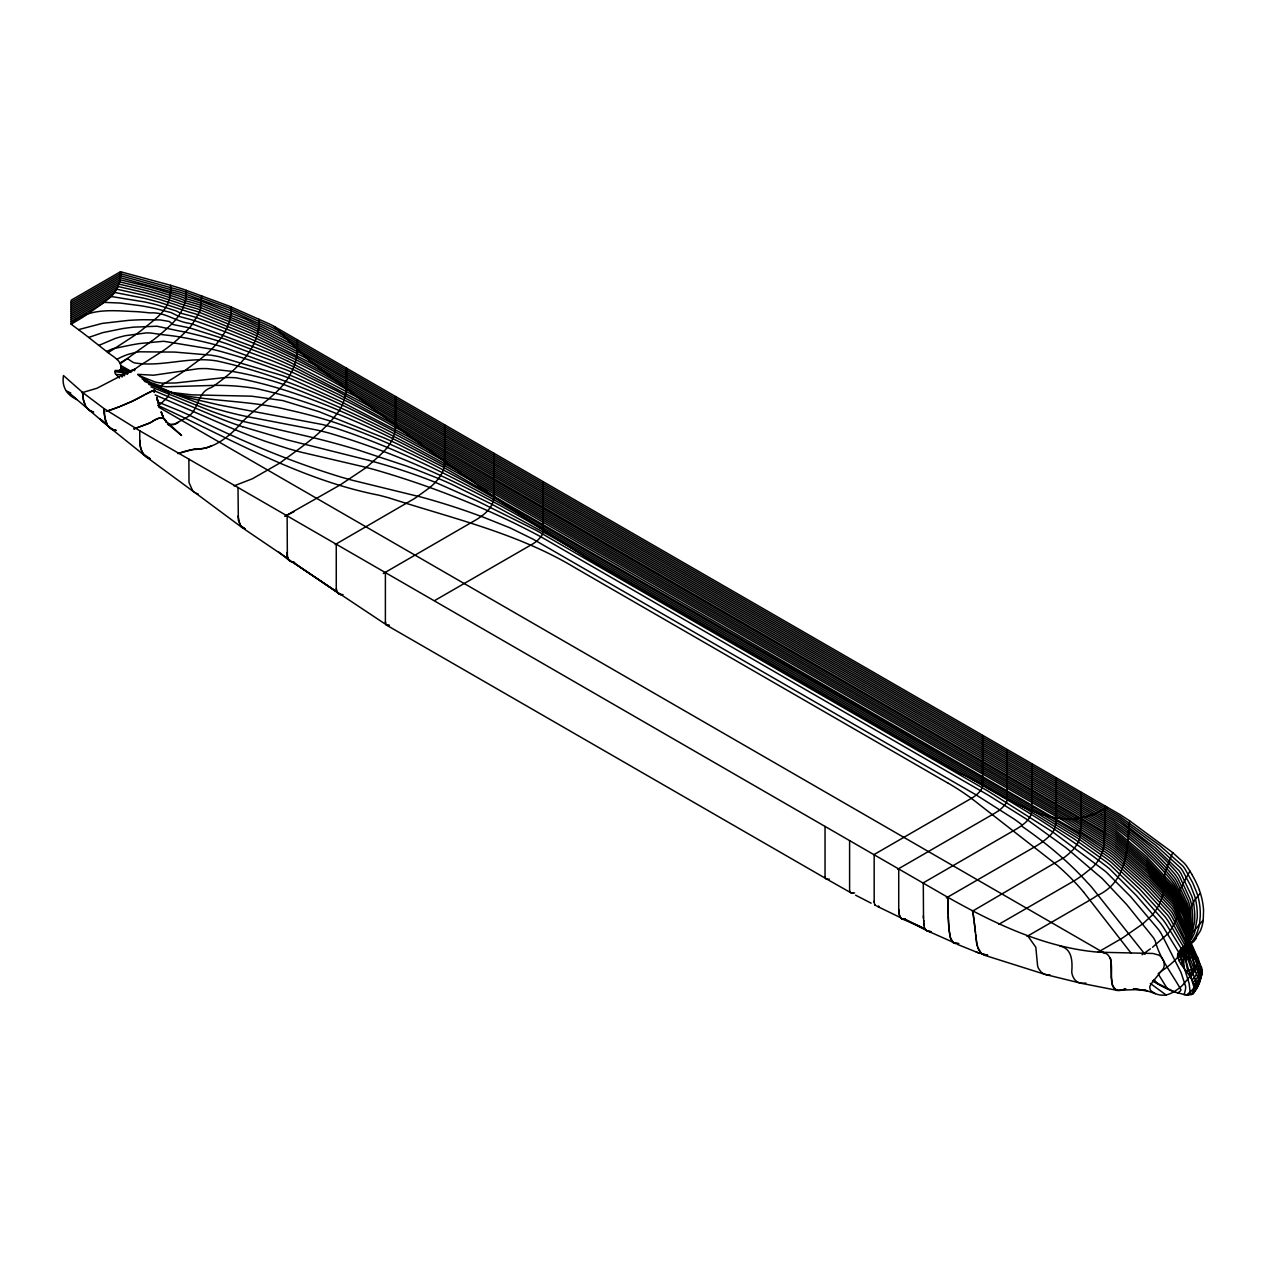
<?xml version="1.0" encoding="UTF-8"?>
<svg xmlns="http://www.w3.org/2000/svg" width="1267" height="1267" viewBox="0 0 1267 1267"><rect width="100%" height="100%" fill="white"/><g stroke="black" fill="none" stroke-linecap="round" stroke-linejoin="round"><path stroke-width="1.5" d="M119.621 370.55L119.811 370.471A9.059 5.226 60 0 0 120.777 368.618C122.123 361.285 114.141 357.31 109.31 353.541A75.972 43.854 60 0 1 105.905 350.943L85.19 334.71A97.052 56.033 60 0 1 82.83 332.92L71.158 324.209L71.158 300.2L120.476 271.724L170.665 285.313L170.633 290.206A32.261 18.625 -60 0 1 169.715 297.111C167.149 311.935 153.529 320.187 142.933 329.135A144.121 83.21 -60 0 1 132.956 336.515L112.62 349.771A151.169 87.28 -60 0 1 108.012 352.574M120.476 271.724C121.204 282.193 116.881 292.55 108.392 298.869A93.299 53.863 -60 0 1 100.045 305.315L84.905 315.863A147.463 85.142 -60 0 1 81.848 317.843L71.158 324.209M1080.276 833.227L475.679 483.218C406.58 443.719 334.536 405.868 256.346 388.589A138.673 80.074 0 0 0 214.709 385.374L166.341 386.768A31.216 18.023 0 0 1 159.056 385.469L150.821 382.539L139.734 376.347M170.665 285.313L181.735 288.718A74.658 43.11 0 0 1 184.333 289.62L229.359 306.171L269.412 323.94A76.115 43.933 0 0 1 274.496 326.617L1115.799 812.147A149.411 86.267 0 0 1 1120.82 815.077L1129.594 820.794C1127.187 849.365 1127.345 882.291 1096.557 895.896A103.577 59.802 -60 0 1 1090 900.061L1026.967 936.44M1080.735 826.733L1080.751 826.527A33.227 19.195 -60 0 0 1080.814 825.308L1080.878 792.176M1080.64 827.905L1080.213 834.209A34.32 19.813 -60 0 1 1080.165 834.969A19.734 11.387 -60 0 1 1079.912 837.044A13.003 7.507 -60 0 1 1079.357 839.277A13.731 7.919 -60 0 1 1078.407 841.763A13.604 7.855 -60 0 1 1076.918 844.551L1076.142 845.722A32.673 18.862 -60 0 1 1074.638 847.781L1073.973 848.637A16.661 9.629 -60 0 1 1072.737 850.062L1068.414 854.101A77.382 44.678 -60 0 1 1064.328 857.411L972.327 911.258M1179.419 951.612L1192.374 942.315A25.831 14.919 0 0 0 1193.815 941.096L1200.403 930.833A117.736 67.975 0 0 0 1203.238 920.08L1203.555 910.371A206.014 118.94 0 0 0 1200.926 894.993L1199.342 890.083M1175.554 992.283L1186.878 995.197L1192.88 993.898A10.69 6.177 60 0 0 1194.1 991.855C1198.788 973.816 1163.106 959.721 1185.516 945.277A36.854 21.27 0 0 0 1187.005 943.076L1190.711 928.268A257.534 148.682 0 0 0 1191.091 918.559L1190.537 910.72A153.877 88.848 0 0 0 1188.098 900.267L1178.183 879.14A105.288 60.784 0 0 0 1175.158 874.499C1157.531 853.831 1136.436 835.982 1113.915 820.858A129.313 74.658 0 0 0 1108.973 817.991L1105.362 816.043A89.419 51.63 0 0 1 1101.403 813.778M1128.343 832.261L1128.501 831.104M1193.815 984.966L1197.315 980.975A62.637 36.157 0 0 0 1200.609 975.02L1201.765 970.379A32.213 18.609 0 0 0 1201.639 967.624L1174.683 909.595A89.878 51.884 0 0 0 1172.624 906.38L1149.407 881.927L1114.39 850.965A136.139 78.602 0 0 0 1109.734 847.671L1067.938 821.317L444.717 461.489C393.118 431.635 339.334 405.234 283.444 384.424A232.368 134.159 0 0 0 232.273 371.405L207.059 368.602A68.434 39.499 0 0 0 198.286 368.729L153.529 375.222L137.707 374.335M1184.186 994.801L1185.484 989.321A42.381 24.469 0 0 0 1185.611 986.344L1180.971 972.327L1161.443 934.017A153.085 88.389 0 0 0 1158.735 929.82L1130.655 896.656L1106.582 872.393A134.508 77.651 0 0 0 1101.942 868.734L1052.798 832.039L988.292 791.273L536.289 530.382L476.962 500.845L435.31 482.331A445.271 257.074 0 0 0 368.966 460.412M1191.043 994.912L1193.926 989.606A20.399 11.783 0 0 0 1194.132 987.674L1191.439 978.853A245.956 141.999 0 0 1 1190.03 974.45L1183.837 954.019L1186.815 938.609A272.389 157.266 0 0 0 1187.749 930.485L1187.575 918.1A123.437 71.269 0 0 0 1184.978 907.774L1174.43 887.629A130.485 75.339 0 0 0 1172.086 884.065L1146.746 856.761L1115.483 830.123A117.736 67.975 0 0 0 1110.446 826.923L321.628 371.168L294.182 356.486L256.235 338.321A347.776 200.788 0 0 0 248.047 334.773L198.476 314.945A88.468 51.076 0 0 0 189.242 312.157L159.658 302.385A300.548 173.531 0 0 0 143.504 298.125L114.664 292.424L71.158 317.542M335.201 544.541L414.23 498.675A142.442 82.244 -60 0 0 416.352 497.282L427.169 489.49A128.062 73.945 -60 0 0 429.165 487.938L430.828 486.591A31.042 17.912 -60 0 0 435.088 482.616L436.608 480.858A33.75 19.48 -60 0 0 438.525 478.546A20.446 11.799 -60 0 0 440.71 475.363A22.046 12.733 -60 0 0 442.278 472.528A14.301 8.251 -60 0 0 443.387 469.962A17.263 9.962 -60 0 0 443.83 468.584L444.131 467.507L398.408 444.4A586.748 338.748 0 0 0 384.661 438.144L319.157 411.712L282.763 400.562L251.658 396.191L191.475 394.829L171.599 392.406A47.845 27.621 0 0 1 163.776 390.125L142.142 378.912M1181.335 964.266C1190.996 940.969 1180.591 912.398 1200.451 893.33M1203.27 920.08L1191.819 933.478A33.338 19.243 -60 0 0 1189.475 937.2A34.494 19.924 -60 0 0 1187.29 941.302L1182.079 952.832A10.294 5.939 0 0 1 1180.765 953.924L1178.88 955.049A13.905 8.03 0 0 0 1177.344 956.189M1199.406 973.579L1200.498 969.888A35.302 20.383 0 0 0 1200.641 967.117L1198.202 958.961L1175.142 907.394A88.437 51.06 0 0 0 1173.084 904.195L1149.818 879.757L1114.77 848.89A131.546 75.957 0 0 0 1110.082 845.643L1073.244 822.426L427.66 449.722C361.459 412.408 292.677 377.914 218.067 361.19A44.408 25.641 0 0 0 211.114 360.192C185.505 357.563 159.8 367.177 134.397 362.869A10.817 6.24 0 0 1 131.673 361.459L127.429 358.577L119.969 363.059M1129.594 820.794L1172.688 852.628L1164.864 872.773L1163.138 892.887A24.596 14.206 -60 0 1 1162.251 896.83L1159.669 903.514A31.39 18.118 -60 0 1 1151.64 915.708L1142.723 923.896L1122.958 937.675A114.283 65.979 -60 0 1 1119.822 939.56L1097.919 952.214M134.54 370.724L134.84 369.188L132.148 369.98L97.021 388.225L81.832 392.738M154.384 391.994L154.827 390.252L152.183 390.806L131.736 401.496M121.949 377.059L122.091 376.79A9.978 5.765 -60 0 0 122.867 375.222A6.177 3.563 -60 0 0 123.342 373.923A1.964 1.14 -60 0 0 123.422 372.973L123.184 372.625A13.826 7.982 -60 0 1 122.487 371.595L120.286 369.758M1185.025 946.164L1187.591 940.668L1189.365 931.118A259.561 149.854 0 0 0 1189.871 921.283L1189.143 911.416A147.716 85.285 0 0 0 1187.005 902.785L1177.075 881.721A111.068 64.126 0 0 0 1174.113 877.065C1156.882 856.302 1136.214 838.2 1113.978 822.948A125.591 72.504 0 0 0 1109.084 820.05L1105.315 817.991A123.026 71.031 0 0 1 1101.799 815.98L302.021 353.952L251.61 328.391A254.287 146.814 0 0 0 241.063 323.845L199.521 307.152A88.801 51.266 0 0 0 190.858 304.539L180.991 301.498A74.135 42.809 0 0 0 178.584 300.532L162.287 295.179A426.06 245.988 0 0 0 146.703 290.713L119.082 284.093L71.158 311.761M1172.688 852.628L1184.265 863.16A76.701 44.282 0 0 1 1186.672 866.105L1189.903 871.062L1179.45 890.622L1178.072 910.593A26.021 15.014 -60 0 1 1177.423 914.536L1176.695 917.245A29.299 16.914 -60 0 1 1170.312 930.421A28.064 16.202 -60 0 1 1167.731 933.89L1152.542 947.257M154.131 392.406L154.4 390.141L145.309 394.417M1178.31 952.895L1183.283 948.935L1189.301 940.906A72.615 41.922 0 0 0 1191.423 936.788L1194.543 921.853A236.676 136.646 0 0 0 1194.654 912.446L1193.894 904.907A159.547 92.111 0 0 0 1191.772 896.26L1181.082 873.723A88.405 51.044 0 0 0 1178.817 870.429L1155.124 847.686L1120.139 820.699A131.356 75.83 0 0 0 1116.005 818.149L287.815 340.094A311.745 179.977 0 0 0 278.978 335.201L245.244 318.904L203.322 302.037A177.744 102.611 0 0 0 193.994 298.901L186.534 296.621A29.204 16.867 0 0 1 184.919 296.066L182.812 295.243A83.638 48.289 0 0 0 179.676 294.087L120.191 277.663L71.158 305.981M1183.774 948.397L1186.371 943.313L1188.303 933.779A260.258 150.25 0 0 0 1188.969 923.801L1188.351 913.792A140.289 80.993 0 0 0 1185.674 903.561L1175.538 883.099A116.77 67.42 0 0 0 1173.226 879.52C1156.676 859.089 1136.737 841.288 1115.435 825.941A123.723 71.427 0 0 0 1109.163 822.109L1105.267 819.939A153.133 88.405 0 0 1 1102.797 818.53L306.139 358.323A98.953 57.126 0 0 0 303.858 357.025L253.226 331.606A279.437 161.337 0 0 0 242.203 326.87L198.951 309.417A83.131 47.988 0 0 0 190.24 306.836L180.326 303.811A67.42 38.929 0 0 0 177.95 302.829L161.669 297.444A391.804 226.207 0 0 0 146.022 292.994L118.227 286.516L71.158 313.693M1177.835 993.075L1180.369 990.905A4.989 2.882 0 0 0 1180.987 989.923C1172.418 974.07 1159.97 959.198 1155.219 940.922A96.086 55.479 0 0 0 1153.508 937.802L1126.791 904.654L1102.322 878.633A152.816 88.231 0 0 0 1097.586 874.642L1070.948 851.852A295.1 170.364 0 0 0 1065.737 847.56L1026.349 819.084L988.133 795.074L540.851 536.78C488.159 508.4 432.047 486.227 374.573 469.645A370.233 213.759 0 0 0 361.919 466.383L300.77 452.097A307.327 177.428 0 0 1 288.005 448.566L267.638 442.072A459.082 265.041 0 0 1 222.802 424.35L155.16 394.94M1185.405 947.368L1191.772 938.483A90.575 52.295 0 0 0 1194.654 932.385L1197.22 918.179A214.867 124.055 0 0 0 1196.872 907.156L1196.048 901.708A165.486 95.548 0 0 0 1194.797 896.513L1190.679 885.776L1182.665 870.872A84.699 48.906 0 0 0 1180.29 867.642L1155.884 845.342L1120.234 818.72A142.189 82.086 0 0 0 1116.069 816.186L283.222 335.517A236.723 136.678 0 0 0 273.007 329.974L231.291 310.874L186.756 294.577A42.809 24.706 0 0 1 185.14 293.992L183.588 293.406A86.394 49.888 0 0 0 180.769 292.392L120.333 275.668L71.158 304.064M1182.269 949.395L1185.516 945.451M1193.783 992.647L1195.462 990.541A52.359 30.234 0 0 0 1198.234 985.251L1199.057 980.975A24.073 13.889 0 0 0 1198.82 979.122L1195.288 971.488A144.739 83.574 0 0 1 1193.894 968.4L1186.023 947.922A290.016 167.434 0 0 0 1183.901 943.282L1170.027 918.559A137.913 79.631 0 0 0 1167.762 915.249L1143.784 889.117L1112.03 859.739A171.346 98.921 0 0 0 1107.516 856.334L1079.896 837.044L1043.707 815.029L506.626 504.931C451.654 473.304 395.383 443.086 335.185 422.64A331.194 191.206 0 0 0 288.005 409.843C251.753 400.736 213.996 401.734 177.523 394.275A70.303 40.592 0 0 1 169.826 392.01L144.454 381.319M1188.335 995.276L1189.84 993.803A6.525 3.769 0 0 0 1190.283 993.17L1189.111 983.414L1180.765 956.728A201.865 116.548 0 0 0 1178.611 952.135L1163.787 927.935A210.48 121.521 0 0 0 1160.62 923.421L1136.23 895.373L1109.48 868.782A142.047 82.007 0 0 0 1104.856 865.123C1066.64 835.872 1025.937 810.056 984.063 786.364L551.097 536.353L492.055 504.361L452.081 484.501A456.627 263.631 0 0 0 438.525 478.546L416.922 469.93A619.5 357.674 0 0 0 405.63 465.765L358.799 450.213A565.668 326.585 0 0 0 308.435 436.545L242.868 421.325A255.174 147.32 0 0 1 210.876 411.031L150.979 386.847M1194.306 991.016L1196.84 987.896A56.92 32.863 0 0 0 1199.501 982.859L1200.562 977.506A25.419 14.681 0 0 0 1200.292 975.59L1196.935 968.606A173.943 100.426 0 0 1 1195.43 965.597L1184.645 940.922L1172.023 916.88A120.492 69.558 0 0 0 1169.124 912.541L1144.845 886.583L1112.695 857.379A167.006 96.419 0 0 0 1108.15 853.99L1080.165 834.969L1050.66 817.104L444.099 467.634M1194.448 989.179L1197.822 985.061A60.943 35.191 0 0 0 1200.498 979.771L1201.464 975.733A7.903 4.561 -60 0 0 1201.829 973.594L1201.955 972.153A29.806 17.215 0 0 0 1201.654 969.477L1174.002 911.892A95.405 55.083 0 0 0 1171.959 908.692L1148.868 884.192L1113.931 853.055A141.635 81.769 0 0 0 1109.322 849.729L1062.364 820.018L460.143 472.322C389.444 432.886 315.99 392.976 235.836 377.788A65.504 37.82 0 0 0 225.003 377.55L175.638 382.967L162.952 383.157A33.94 19.591 0 0 1 155.033 382L138.23 375.254M1190.616 977.332L1195.335 970.126L1193.419 961.51A159.785 92.253 0 0 1 1192.326 957.203L1188.066 933.256A214.139 123.628 0 0 0 1186.656 928.22L1175.428 903.371A106.539 61.513 0 0 0 1172.545 899.016L1147.902 873.216L1115.039 844.646A131.847 76.115 0 0 0 1111.412 842.143L1080.862 823.012L408.417 434.755C349.296 400.831 288.021 369.869 222.01 351.798A128.49 74.183 0 0 0 211.637 349.185L163.744 341.266L139.37 343.563A352.574 203.559 0 0 0 131.911 344.846L112.684 348.758L106.571 351.466M1194.274 987.151L1197.806 983.018A62.875 36.3 0 0 0 1200.989 976.841L1201.829 973.594A5.416 3.12 -60 0 0 1201.575 971.821M1193.071 982.606L1195.082 980.468A57.965 33.465 0 0 0 1199.39 973.579M180.405 336.879L178.172 338.907A113.602 65.583 -60 0 1 162.73 351.022L146.956 361.111A166.405 96.07 -60 0 1 141.587 364.358L130.137 372.466M1180.654 950.424L1187.242 943.155A53.087 30.646 0 0 0 1188.779 940.573L1192.421 925.195A249.33 143.947 0 0 0 1192.675 915.613L1192.041 907.916A155.572 89.814 0 0 0 1190.046 899.158L1179.609 876.511A92.539 53.436 0 0 0 1177.439 873.169C1161 853.641 1140.506 837.772 1120.028 822.695A124.309 71.776 0 0 0 1114.659 819.369L290.618 343.642L251.42 323.798L201.643 303.478A132.908 76.733 0 0 0 191.697 300.295L186.217 298.727A22.632 13.066 0 0 1 184.602 298.173L182.511 297.349A82.181 47.449 0 0 0 179.423 296.161L157.187 289.193A501.811 289.715 0 0 0 147.479 286.469L119.969 279.722L71.158 307.913M1188.763 974.339L1192.199 970.839A7.618 4.403 0 0 0 1192.453 969.778L1190.457 964.504A68.291 39.435 0 0 1 1189.317 960.909L1187.559 927.745A112.589 64.997 0 0 0 1186.53 922.534L1183.014 913.396L1174.699 898.509A128.062 73.929 0 0 0 1171.611 893.964L1145.701 866.786L1115.435 840.559A120.08 69.321 0 0 0 1111.777 838.089L1080.878 819.147L378.881 413.866L336.452 390.743L296.035 370.883A445.857 257.407 0 0 0 271.534 360.509L228.329 344.339A257.803 148.841 0 0 0 218.858 341.171A296.842 171.378 0 0 0 199.442 335.533L187.183 332.524A105.604 60.974 0 0 0 178.98 330.956L156.981 326.221L133.748 327.139A152.832 88.231 0 0 0 122.281 328.644L102.611 332.667L88.864 337.386M1177.55 954.384L1181.319 951.834A12.575 7.254 0 0 0 1182.76 950.614L1185.374 945.816L1187.464 936.281A264.185 152.531 0 0 0 1188.24 928.252L1187.86 916.009A131.245 75.767 0 0 0 1185.215 905.731L1174.873 885.427A123.976 71.57 0 0 0 1172.545 881.848C1156.138 861.465 1136.531 843.521 1115.467 828.032A119.462 68.972 0 0 0 1110.367 824.833L311.27 363.265L254.778 334.931A305.664 176.477 0 0 0 245.054 330.719L198.111 311.825A83.369 48.13 0 0 0 189.369 309.275L179.534 306.202A56.255 32.483 0 0 0 177.174 305.22L160.83 299.836A350.215 202.197 0 0 0 145.024 295.449L116.865 289.224L71.158 315.61M1160.144 972.027C1176.473 961.368 1192.231 945.42 1187.417 923.976A108.487 62.637 0 0 0 1184.962 913.665L1173.971 893.678A137.707 79.504 0 0 0 1171.579 890.163L1146.002 862.811L1115.546 836.41A117.736 67.975 0 0 0 1110.652 833.195L356.217 396.84A120.951 69.828 0 0 0 354.301 395.716L288.147 361.317M1158.196 973.547L1159.178 972.803M1145.051 954.384L1091.394 886.837A285.265 164.694 0 0 0 1087.308 882.481C1068.049 861.037 1043.818 841.256 1021.297 825.862A85.538 49.381 -60 0 1 1016.72 828.84L922.851 883.099M1150.436 948.809L1142.105 954.748M998.776 810.579L1000.059 809.613A20.7 11.941 -60 0 0 1004.604 805.068M151.28 341.393L138.246 350.531A126.621 73.106 -60 0 0 135.252 352.764L120.286 363.677M493.845 453.269L493.845 495.967A27.557 15.917 -60 0 1 493.592 499.626A8.758 5.052 -60 0 1 493.101 501.859A13.953 8.045 -60 0 1 492.071 504.377A15.838 9.154 -60 0 1 490.377 507.259A17.152 9.898 -60 0 1 487.637 510.775A30.978 17.896 -60 0 1 481.286 516.303L479.449 517.649A112.24 64.807 -60 0 1 476.012 519.85L383.283 573.508M158.264 405.598L161.305 403.27A27.225 15.727 -60 0 0 163.902 400.705C180.643 387.053 147.954 392.469 164.758 383.315C174.608 377.598 184.158 371.389 193.186 364.421C212.191 351.038 231.861 332.049 231.354 306.994M1186.324 995.149L1190.663 991.602A27.842 16.075 -60 0 0 1192.073 990.097L1194.132 987.674A59.121 34.13 -60 0 0 1196.872 984.174A28.698 16.566 -60 0 0 1199.057 980.991A14.586 8.426 -60 0 0 1200.562 978.187A10.453 6.034 -60 0 0 1201.464 975.733L1201.512 974.339A27.399 15.822 0 0 0 1201.211 972.375L1173.131 914.331A105.129 60.705 0 0 0 1171.072 911.131L1148.171 886.536L1113.376 855.193A151.47 87.455 0 0 0 1108.799 851.836L1080.292 832.973M1152.542 980.737L1174.034 991.728L1179.023 988.355A31.723 18.324 -60 0 0 1182.697 985.077L1189.032 977.554A62.162 35.888 -60 0 0 1191.851 973.499L1196.682 965.185L1198.36 959.737A4.118 2.376 -60 0 0 1197.695 957.868L1186.07 956.997L1183.378 953.291A175.765 101.471 0 0 0 1181.272 948.65L1166.369 924.53A194.817 112.478 0 0 0 1163.185 920.016L1138.399 892.19L1110.019 864.838A155.144 89.561 0 0 0 1105.584 861.402L1074.099 838.849L1025.225 808.203L537.129 526.407C471.625 488.001 402.637 454.837 329.689 433.235A235.678 136.06 0 0 0 316.528 429.956L247.556 416.7A275.968 159.325 0 0 1 202.356 404.537L148.714 384.329M71.158 302.132L120.413 273.688L180.848 290.396A86.821 50.126 0 0 1 184.253 291.6L185.283 291.98A73.755 42.587 0 0 0 186.898 292.566L229.406 308.103L269.57 326.142A154.827 89.387 0 0 1 278.803 331.02L1116.148 814.269A154.305 89.086 0 0 1 1120.329 816.772L1159.4 845.184L1182.713 865.915A80.55 46.499 0 0 1 1184.993 868.972L1192.69 882.766L1197.03 893.346A177.475 102.469 0 0 1 1198.455 898.351L1198.835 900.077A199.727 115.313 0 0 1 1200.261 915.867L1199.691 922.614A138.277 79.837 0 0 1 1195.399 936.661L1189.792 944.96A4.846 2.803 0 0 1 1188.953 945.404L1187.844 945.831A6.303 3.643 0 0 0 1186.91 946.306M71.158 309.829L119.621 281.86L147.162 288.543A460.903 266.102 0 0 1 162.73 292.994L179.059 298.315A77.271 44.614 0 0 1 181.482 299.265L184.19 300.342A18.767 10.833 0 0 0 185.806 300.881L190.383 302.132A109.881 63.445 0 0 1 201.421 305.537L252.545 326.538L294.989 348.108L1097.681 811.513A69.606 40.18 0 0 1 1099.012 812.305L1101.403 813.778M71.158 319.458L111.005 296.462L144.771 301.974A249.346 143.963 0 0 1 157.979 305.173L175.844 310.811A27.462 15.853 0 0 1 177.792 311.745L179.55 312.696A9.598 5.543 0 0 0 181.007 313.266L188.751 315.325A97.068 56.033 0 0 1 196.923 317.764C244.452 335.248 291.188 355.235 334.995 380.813L1110.525 828.998A117.055 67.579 0 0 1 1115.498 832.213L1146.429 858.82L1171.801 886.171A135.205 78.063 0 0 1 1174.161 889.719L1184.883 909.769A116.231 67.103 0 0 1 1187.179 918.211L1186.672 938.736A336.816 194.469 0 0 1 1184.898 948.175L1182.539 956.189L1180.163 959.848A27.209 15.711 0 0 0 1179.244 961.146M71.158 321.39L104.116 302.37L120.238 303.051L140.748 305.727A206.22 119.066 0 0 1 155.223 308.499L171.108 312.601L177.586 315.784A6.81 3.928 0 0 0 178.9 316.402L187.817 318.793A106.095 61.244 0 0 1 196.591 321.359C248.459 339.477 298.996 361.57 346.461 389.349L1110.589 831.089A117.118 67.61 0 0 1 1115.53 834.304L1146.192 860.831L1171.642 888.183A137.739 79.52 0 0 1 1174.018 891.73L1184.898 911.717A110.989 64.079 0 0 1 1187.147 920.159L1187.195 934.523A291.172 168.115 0 0 1 1185.975 942.664L1182.903 953.307L1179.165 957.282A14.523 8.378 0 0 0 1177.882 958.422M71.158 323.323C89.545 307.01 114.679 310.874 137.121 311.682A193.708 111.844 0 0 1 150.06 312.933C164.884 311.793 175.432 321.39 189.258 323.338A99.459 57.427 0 0 1 194.168 324.685L268.509 352.495A477.96 275.953 0 0 1 288.147 361.333M167.83 424.144L173.737 424.445L184.839 418.617A35.349 20.399 -60 0 0 186.867 417.35C199.315 410.714 196.638 392.041 211.161 387.623A51.963 29.996 -60 0 0 214.06 385.754C235.915 370.091 260.068 348.631 259.165 319.3M177.839 453.57L191.951 449.737A92.317 53.309 -60 0 1 194.611 449.373C213.474 449.452 229.644 436.529 241.443 422.83A99.032 57.173 -60 0 1 248.807 415.544C263.488 402.098 281.686 391.44 290.982 373.1A33.623 19.417 -60 0 0 292.994 368.887L293.58 367.462A38.643 22.315 -60 0 0 297.302 349.296L297.333 339.809M294.055 511.567L284.822 516.35L340.395 484.802L364.706 468.568A77.287 44.614 -60 0 0 368.792 465.322C378.944 455.787 391.867 446.871 394.75 432.332A29.521 17.041 -60 0 0 395.589 425.11L395.589 396.539M434.977 600.384L531.301 544.778A39.974 23.075 -60 0 0 536.622 541.231A23.392 13.509 -60 0 0 540.851 536.765L541.722 535.64A3.263 1.885 -60 0 0 542.387 534.294L542.545 533.692A13.969 8.061 -60 0 0 542.957 530.081L542.973 481.634M874.278 854.417L971.409 798.337A33.449 19.306 -60 0 0 976.255 794.995L1014.233 819.131A275.462 159.04 0 0 1 1022.311 825.118M897.701 869.257L994.421 813.398A67.088 38.739 -60 0 0 998.776 810.595M946.306 897.923L1036.327 845.928A76.495 44.171 -60 0 0 1042.488 841.858A59.961 34.621 -60 0 0 1049.504 836.014L1050.945 834.525A9.344 5.385 -60 0 0 1052.687 832.229L1052.798 832.039A17.469 10.088 -60 0 0 1054.35 829.236A9.74 5.622 -60 0 0 1055.173 826.813A20.129 11.625 -60 0 0 1055.348 826.068L1055.759 824.152A17.342 10.009 -60 0 0 1055.965 822.837L1056.14 821.333A30.994 17.896 -60 0 0 1056.33 818.434L1056.314 778.001M998.681 924.403L1073.767 881.056A108.883 62.859 -60 0 0 1088.274 870.651C1097.824 864.221 1103.81 853.483 1104.08 841.937A166.975 96.403 -60 0 0 1104.365 838.722L1105.442 806.366M143.725 395.32L138.736 398.028A168.559 97.321 -60 0 1 132.116 401.306L121.901 405.709M99.174 345.273L115.154 338.479A94.756 54.703 0 0 1 125.385 335.676L146.529 332.888A33.829 19.528 0 0 1 150.979 333.063L159.262 334.187A59.771 34.51 0 0 0 162.334 334.646L169.889 335.517A125.433 72.425 0 0 1 178.489 336.721L188.292 338.511A283.729 163.807 0 0 1 206.806 342.581L213.6 344.307A162.113 93.6 0 0 1 223.689 347.253L285.154 369.41A356.154 205.618 0 0 1 294.768 373.448L338.432 394.417L392.517 423.653L1080.878 821.064L1111.602 840.116A126.272 72.9 0 0 1 1115.261 842.587L1148.092 871.189L1172.529 897.099A119.415 68.941 0 0 1 1174.747 900.425L1182.887 915.392L1186.878 926.177A131.024 75.64 0 0 1 1187.892 931.419L1186.276 963.173A98.858 57.078 0 0 0 1187.147 968.036L1187.702 970.823L1186.514 971.045M178.568 422.244C175.796 425.221 166.642 425.332 167.418 423.764M211.526 445.762L206.173 447.995L198.666 449.041M1186.324 970.902L1193.435 969.398A26.29 15.172 -60 0 1 1194.512 969.477L1199.643 970.3L1201.559 971.821M131.546 401.576L119.209 406.802M120.286 406.374L121.094 406.042M119.462 406.691L118.354 407.135M118.86 406.929L113.064 409.162A116.833 67.452 -60 0 1 106.808 411.189M118.195 407.198L106.238 411.332M138.578 427.185L133.827 428.959M139.322 426.916L149.348 423.115A52.026 30.044 -60 0 0 151.486 422.054C155.999 418.934 164.076 414.357 166.325 422.386M78.681 329.594L102.152 323.418L128.426 320.393A192.489 111.132 0 0 1 142.823 319.727L160.149 319.918L168.891 321.406A5.401 3.12 0 0 1 170.348 322.372L173.326 324.605L185.996 327.171A88.611 51.155 0 0 1 191.127 328.359L225.098 339.176L272.738 357.563A485.625 280.371 0 0 1 293.801 366.892L363.122 402.827L1111.888 836.046A116.311 67.151 0 0 1 1115.562 838.516L1145.827 864.791L1171.579 892.079A134.571 77.699 0 0 1 1173.986 895.579L1185.564 917.181A108.978 62.922 0 0 1 1187.48 925.86L1187.29 937.976L1183.916 960.94A92.839 53.594 0 0 0 1183.837 963.506L1183.885 965.707A101.281 58.472 0 0 1 1183.853 967.655M134.191 428.832L147.162 424.049A56.904 32.847 -60 0 0 151.486 422.069C155.936 418.807 164.029 414.562 166.262 422.275M1125.492 988.989L1120.947 990.271A20.098 11.609 -60 0 1 1115.863 990.065L1112.6 985.536L1111.349 977.411M1125.745 988.909C1097.032 998.38 1125.46 950.25 1098.505 952.198C1044.341 947.605 994.611 923.58 947.859 897.337L139.75 430.78L104.242 408.75L82.909 392.691L63.477 375.555C61.703 386.308 66.296 394.797 76.764 399.517L66.438 390.838M233.952 485.894L252.466 478.736L279.912 463.009C300.992 447.251 324.114 432.253 339.382 410.397A34.13 19.702 -60 0 0 343.23 402.969L346.334 391.661L346.461 368.174M1085.882 983.049L1082.097 983.335A29.093 16.788 -60 0 1 1073.149 977.031L1072.405 975.178A26.021 15.014 -60 0 1 1071.739 971.979C1072.5 961.796 1072.42 948.635 1059.909 946.101M905.208 919.161L902.516 919.066A8.22 4.751 -60 0 0 903.308 919.288L904.1 919.304A18.403 10.627 -60 0 0 905.034 919.193M987.674 955.16L981.577 953.877L978.583 949.632L976.762 943.519L977.411 946.322M958.834 943.503L955.556 943.519A15.996 9.233 -60 0 1 953.418 942.727L950.583 938.324L949.126 930.311M1121.612 990.129L1138.621 989.543L1133.236 988.973L1145.067 990.256L1139.16 989.622M194.611 449.373L197.715 449.12M987.199 955.207L981.45 953.782L977.681 947.225M342.676 594.571L342.423 594.587M958.2 943.582L953.433 942.711A15.093 8.711 -60 0 1 952.309 941.698L950.298 937.406L949.078 929.93M1049.995 974.893L1049.044 974.941A31.39 18.118 -60 0 1 1041.031 971.995L1038.449 968.305A24.596 14.206 -60 0 1 1037.546 965.406L1035.82 947.273L1027.996 936.17M878.855 906.428A16.455 9.502 -60 0 1 878.49 906.428L878.918 906.412M925.702 929.804L925.496 929.566A13.208 7.618 -60 0 1 924.815 928.505A13.525 7.808 -60 0 0 925.781 929.867L925.702 929.804A13.604 7.855 -60 0 0 927.254 930.96L930.992 931.657M853.008 893.077L852.739 893.077A21.491 12.401 -60 0 0 853.008 893.077A19.559 11.292 -60 0 0 853.483 893.077A18.989 10.96 -60 0 0 854.607 892.934M117.467 371.231L119.32 371.215A6.478 3.738 0 0 1 120.444 371.263L128.363 373.211M878.49 906.428L878.158 906.412M287.72 557.797A9.17 5.29 -60 0 1 287.53 557.227L287.514 557.132A13.446 7.76 -60 0 1 287.356 556.197A13.414 7.745 -60 0 0 287.482 557.037L287.53 557.227A9.471 5.464 -60 0 0 287.736 557.813L287.989 558.43A19.765 11.403 -60 0 0 288.258 559.016L290.016 561.043A23.202 13.399 -60 0 0 291.141 561.709A20.605 11.894 -60 0 0 292.408 562.184L292.614 562.247A20.668 11.926 -60 0 0 293.326 562.374L294.625 562.485M1098.505 952.198L1152.891 953.465L1158.608 955.017A34.288 19.797 -60 0 1 1161.427 957.234L1163.771 961.083L1164.278 965.011A7.618 4.403 -60 0 1 1163.312 968.622L1153.208 981.181A25.451 14.697 -60 0 0 1152.384 982.163L1150.103 985.821A3.959 2.281 -60 0 0 1149.755 987.136L1150.246 989.86L1152.622 992.33M294.435 562.469L293.326 562.374M116.437 374.494L119.019 374.62A12.211 7.048 0 0 1 121.379 374.905L124.689 375.713M115.123 371.817L118.132 372.07A21.761 12.559 0 0 1 123.406 372.989L127.508 374.288M851.915 893.029L852.58 893.077A26.892 15.521 -60 0 1 852.184 893.045A23.218 13.399 -60 0 1 851.852 893.013A12.813 7.396 -60 0 1 851.551 892.982M387.1 625.264L388.478 625.328A24.897 14.38 -60 0 0 389.333 625.28A24.817 14.333 -60 0 1 388.478 625.328A25.403 14.666 -60 0 1 387.908 625.328A25.007 14.444 -60 0 1 387.512 625.312A16.978 9.803 -60 0 1 387.179 625.28A9.012 5.195 -60 0 1 386.894 625.233A4.83 2.787 -60 0 1 386.435 625.074A3.025 1.742 -60 0 1 386.118 624.789M1139.698 989.67L1147.538 991.222M238.006 487.51L238.354 520.23L240.92 526.47L245.275 528.83M1081.052 983.224L1117.066 990.351M927.381 931.007L930.073 931.625A16.455 9.502 -60 0 0 930.659 931.657M928.616 931.388L956.221 943.614M244.943 528.782L240.096 525.267L238.006 516.081M1045.671 974.561L1080.561 983.129M417.825 496.284L353.081 480.446A353.208 203.924 0 0 1 340.76 477.01C289.367 461.299 239.685 440.282 191.634 416.305A329.879 190.446 0 0 0 179.93 410.967L158.058 402.051M368.982 460.38L287.071 439.855L242.52 426.71M340.142 594.381L340.538 594.476A15.838 9.138 -60 0 0 341.789 594.603A15.869 9.17 -60 0 1 340.538 594.476A15.046 8.679 -60 0 1 339.984 594.334L293.105 562.342L337.117 592.069A14.349 8.283 -60 0 0 337.592 592.798L339.984 594.334L338.131 593.368M70.746 393.008L67.373 391.582L90.052 410.651A38.596 22.283 -60 0 0 93.631 412.108M198.254 494.035L195.973 493.196A34.478 19.908 -60 0 1 192.679 490.82L189.005 482.489L188.878 459.145M120.587 369.188L129.677 371.516A24.833 14.333 0 0 1 130.644 371.817M983.366 954.89L1045.101 974.402M150.171 458.733L143.519 454.093A38.643 22.315 -60 0 1 139.782 440.235L139.75 430.78M1176.077 992.473L1174.034 991.728M1144.529 989.875L1155.266 993.724M1175.428 992.235L1174.921 992.061A131.689 76.02 60 0 1 1157.832 984.016M153.45 390.41L214.281 416.13A335.612 193.772 0 0 0 242.52 426.726M481.286 516.366L510.221 527.943L533.486 539.394L976.255 794.979M129.377 372.403C124.419 369.204 119.668 370.819 115.123 370.439L115.123 373.496L119.541 378.057M957.694 944.501L979.914 953.465M976.113 951.913L979.248 953.196M901.756 918.686L925.021 928.869L904.781 919.24L927.967 931.213M876.685 906.063L900.457 917.593M157.837 405.392C230.151 438.461 300.105 479.829 379.023 495.223A382.159 220.632 0 0 1 389.175 497.947C452.208 518.361 518.266 533.344 575.487 568.044L948.318 783.307M143.583 379.957L173.737 393.372A144.66 83.511 0 0 0 185.014 397.014L219.159 404.965L322.531 424.556A216.562 125.037 0 0 1 335.375 428.056C398.567 448.819 458.211 479.116 515.796 512.153L1034.569 811.672L1077.853 838.295L1106.725 858.788A166.848 96.324 0 0 1 1111.191 862.209L1140.015 889.339L1165.212 916.928A164.393 94.914 0 0 1 1168.38 921.442L1182.855 945.816A206.901 119.446 0 0 1 1184.946 950.472L1192.516 972.502A161.162 93.045 0 0 0 1193.72 975.527L1196.824 983.588L1195.478 989.717A52.406 30.25 0 0 1 1192.77 993.977M855.621 895.199L871.142 903.181M851.281 892.918A5.131 2.962 -60 0 1 850.838 892.728L826.322 878.839A5.416 3.12 -60 0 1 824.96 876.669M120.872 365.498L130.897 371.294M158.676 407.135L1104.951 953.465M1152.685 981.022L1157.832 984L1154.015 979.613M386.53 625.122L826.607 878.965M336.262 544.24L336.262 586.938A26.971 15.568 -60 0 0 336.325 588.522A31.137 17.976 -60 0 0 336.42 589.567L336.436 589.678A20.7 11.957 -60 0 0 336.515 590.327A8.917 5.147 -60 0 0 337.006 591.974L385.96 624.536M110.926 428.42L100.156 419.108L110.926 428.42A39.245 22.663 -60 0 0 114.885 430.099L116.231 430.432A56.286 32.499 -60 0 1 110.799 428.658M290.016 561.043L289.921 560.964A19.718 11.387 -60 0 1 289.573 560.695L288.48 559.396L337.038 591.942M146.053 456.706L193.803 491.834M1150.341 983.43L1166.052 994.959A35.967 20.763 -60 0 0 1174.034 991.681M195.261 492.815L242.44 527.832L283.586 555.738M109.912 427.66L145.151 455.962M278.597 551.905L288.971 560.093M167.941 424.223L181.593 435.452L165.09 420.343M88.88 409.859L109.168 426.995M1055.253 863.73L970.902 797.972A318.239 183.731 0 0 0 948.381 783.275M284.457 556.261L289.114 560.252M101.186 419.741L110.023 427.755M87.993 409.114L85.412 405.82A36.331 20.969 -60 0 0 93.014 411.886M274.496 326.617L303.89 355.33A287.799 166.151 60 0 0 312.49 362.869C403.049 431.382 493.877 500.275 590.485 560.172L958.058 772.395C1003.036 792.16 1053.099 839.292 1104.048 809.011A203.623 117.562 60 0 0 1107.39 807.491M1131.162 953.259L1083.586 892.047M1158.751 974.83L1167.493 989.02M1189.903 871.062L1191.914 874.468M288.369 559.222L288.258 559.016A25.308 14.602 -60 0 1 287.815 558.034L287.799 557.971M85.364 405.725L83.384 399.818L82.909 392.691L83.384 399.818L85.38 405.757M849.603 840.623L849.603 889.339A7.745 4.466 -60 0 0 849.666 890.163A9.534 5.496 -60 0 0 850.046 891.651L850.331 892.206A4.957 2.851 -60 0 0 850.569 892.506A4.197 2.423 -60 0 0 850.838 892.728M874.816 904.59L875.054 904.986A5.211 3.009 -60 0 0 875.339 905.272L875.655 905.493A7.618 4.403 -60 0 1 875.339 905.272A5.226 3.025 -60 0 1 875.054 904.986L874.816 904.59A8.331 4.815 -60 0 1 874.594 904.036A11.593 6.683 -60 0 1 874.436 903.482A13.589 7.84 -60 0 1 874.246 902.389A12.1 6.984 -60 0 1 874.182 901.534L874.167 854.797M162.699 415.687L161.289 412.266L163.665 418.443L161.147 411.791M899.412 914.932L899.633 915.74A23.962 13.842 -60 0 0 899.792 916.231L900.013 916.785A9.898 5.717 -60 0 0 900.235 917.245A8.299 4.799 -60 0 0 900.726 917.91A12.227 7.064 -60 0 0 901.423 918.464A20.098 11.609 -60 0 0 901.914 918.765L902.072 918.86A21.507 12.417 -60 0 1 901.423 918.48A12.258 7.079 -60 0 1 900.726 917.91M899.823 916.326L899.808 916.294A24.833 14.333 -60 0 1 899.602 915.629L899.491 915.265M156.791 397.648L157.742 400.99M157.726 400.895L156.791 397.505L158.597 404.189L156.76 397.426M385.865 624.33A7.919 4.577 -60 0 1 385.722 623.839A12.037 6.953 -60 0 1 385.596 623.269L385.516 622.857A16.328 9.423 -60 0 1 385.421 621.954A14.507 8.378 -60 0 1 385.39 621.052L385.39 572.605M973.943 920.349L972.85 911.29L975.099 928.774M974.196 922.059L976.746 943.44L975.59 934.381M336.452 589.899L336.436 589.788A30.582 17.659 -60 0 1 336.325 588.522M975.099 928.885L975.432 932.544M948.999 929.186L948.761 926.415M948.999 929.139L948.128 913.982M923.643 919.81L923.881 923.025M923.691 920.38L923.786 921.41M923.58 919.082L923.5 918.242M923.295 883.162L923.516 918.385M923.453 917.498L923.437 917.451A29.157 16.835 -60 0 1 923.39 916.738L923.358 915.867M948.698 925.654L948.524 923.025M948.492 922.328L948.381 920.285M923.912 923.548L924.007 925.116L923.896 923.263M201.659 295.765L200.218 310.763L191.966 324.811A82.26 47.497 -60 0 1 180.373 336.8M948.349 919.509L948.207 915.978M948.128 913.602L947.985 909.12M948.144 914.188L948.017 909.991M1111.333 977.126L1110.858 959.42A16.566 9.566 -60 0 0 1110.177 957.804M948.001 909.247L947.922 905.588M947.985 908.55L947.954 907.14M947.922 905.731L947.859 897.337M898.731 909.421L899.095 913.459A17.041 9.835 -60 0 0 899.269 914.441L899.253 914.346A20.541 11.862 -60 0 1 899.032 913.095A45.897 26.496 -60 0 1 898.889 911.876L898.841 911.401A26.813 15.489 -60 0 1 898.731 909.421L898.731 868.972M947.906 905.034L947.89 903.624M947.874 902.928L947.859 899.38M287.134 552.364L287.356 556.197L287.134 515.875M1031.75 763.827L1031.75 810.262A11.767 6.794 -60 0 1 1031.132 814.253A6.889 3.975 -60 0 1 1030.134 816.455L1029.596 817.389A11.894 6.873 -60 0 1 1027.775 820.066M1007.186 749.636L1007.186 798.353A8.679 5.005 -60 0 1 1006.457 802.059M982.622 735.462L982.622 785.619A4.023 2.328 -60 0 1 982.463 786.807L981.703 788.707A9.012 5.211 -60 0 1 980.5 790.608A17.548 10.136 -60 0 1 976.239 794.932M825.039 826.432L825.039 876.606M444.717 424.904L444.717 461.378A37.931 21.903 -60 0 1 444.669 463.247L444.606 464.308A35.064 20.24 -60 0 1 444.495 465.464A10.469 6.05 -60 0 1 444.147 467.507M186.407 290.396A53.135 30.677 -60 0 1 186.233 293.944C185.695 306.836 178.504 318.302 168.97 326.601A138.055 79.71 -60 0 1 151.28 341.425M1191.867 874.483A257.201 148.492 0 0 1 1199.421 890.067M1196.301 938.324A30.836 17.801 -60 0 1 1186.324 946.718M116.944 359.385A54.829 31.659 0 0 1 128.189 354.364L135.727 352.4A33.354 19.258 0 0 1 139.56 351.814L174.767 352.083L210.718 355.14A95.278 55.004 0 0 1 219.508 356.787L281.702 375.365A286.58 165.454 0 0 1 291.537 379.071L339.714 400.942L407.768 436.307L1075.255 821.618A102.279 59.058 0 0 1 1076.823 822.521L1111.539 844.376A123.564 71.332 0 0 1 1115.103 846.847L1150.103 877.635L1173.321 902.136A92.665 53.499 0 0 1 1175.38 905.335L1188.193 935.109L1198.313 968.036A31.96 18.451 0 0 1 1198.123 969.968L1196.713 973.848A52.137 30.107 0 0 1 1191.994 980.056M120.983 367.493A20.034 11.577 0 0 0 123.137 368.539L129.329 370.788A39.134 22.6 0 0 1 131.198 371.564M1006.6 802.106A7.966 4.609 -60 0 1 1004.588 805.02M1027.79 820.097A22.933 13.24 -60 0 1 1022.295 825.039M417.904 496.189A507.845 293.2 0 0 1 481.222 516.429M1166.052 994.975A48.178 27.826 -60 0 1 1152.78 992.077M924.783 928.553A16.297 9.407 -60 0 1 924.039 925.1M900.219 917.245A11.387 6.573 -60 0 1 899.887 916.469M874.246 902.389A11.561 6.683 -60 0 1 874.167 901.233M829.299 879.108A14.919 8.616 -60 0 1 826.242 879.013M385.421 621.954A16.297 9.407 -60 0 0 385.516 622.857A14.808 8.552 -60 0 0 385.596 623.285M386.894 625.233A4.593 2.645 -60 0 1 386.435 625.074M336.864 591.641A8.22 4.751 -60 0 1 336.515 590.311M337.893 593.13A11.53 6.652 -60 0 1 337.592 592.798M342.771 594.635A32.245 18.609 -60 0 1 342.454 594.666M139.75 440.251A38.358 22.141 -60 0 0 139.877 443.212A39.325 22.711 -60 0 0 141.841 451.195L142.997 453.348A34.795 20.082 -60 0 0 145.388 456.183A36.933 21.317 -60 0 0 149.965 458.654M178.52 453.443A138.325 79.869 -60 0 1 194.675 449.183M1055.284 863.73A375.064 216.53 0 0 1 1083.57 892.047M104.242 408.75C101.693 412.947 111.639 435.357 105.494 420.612A36.695 21.191 -60 0 1 104.876 417.967L104.242 408.75"/></g></svg>
